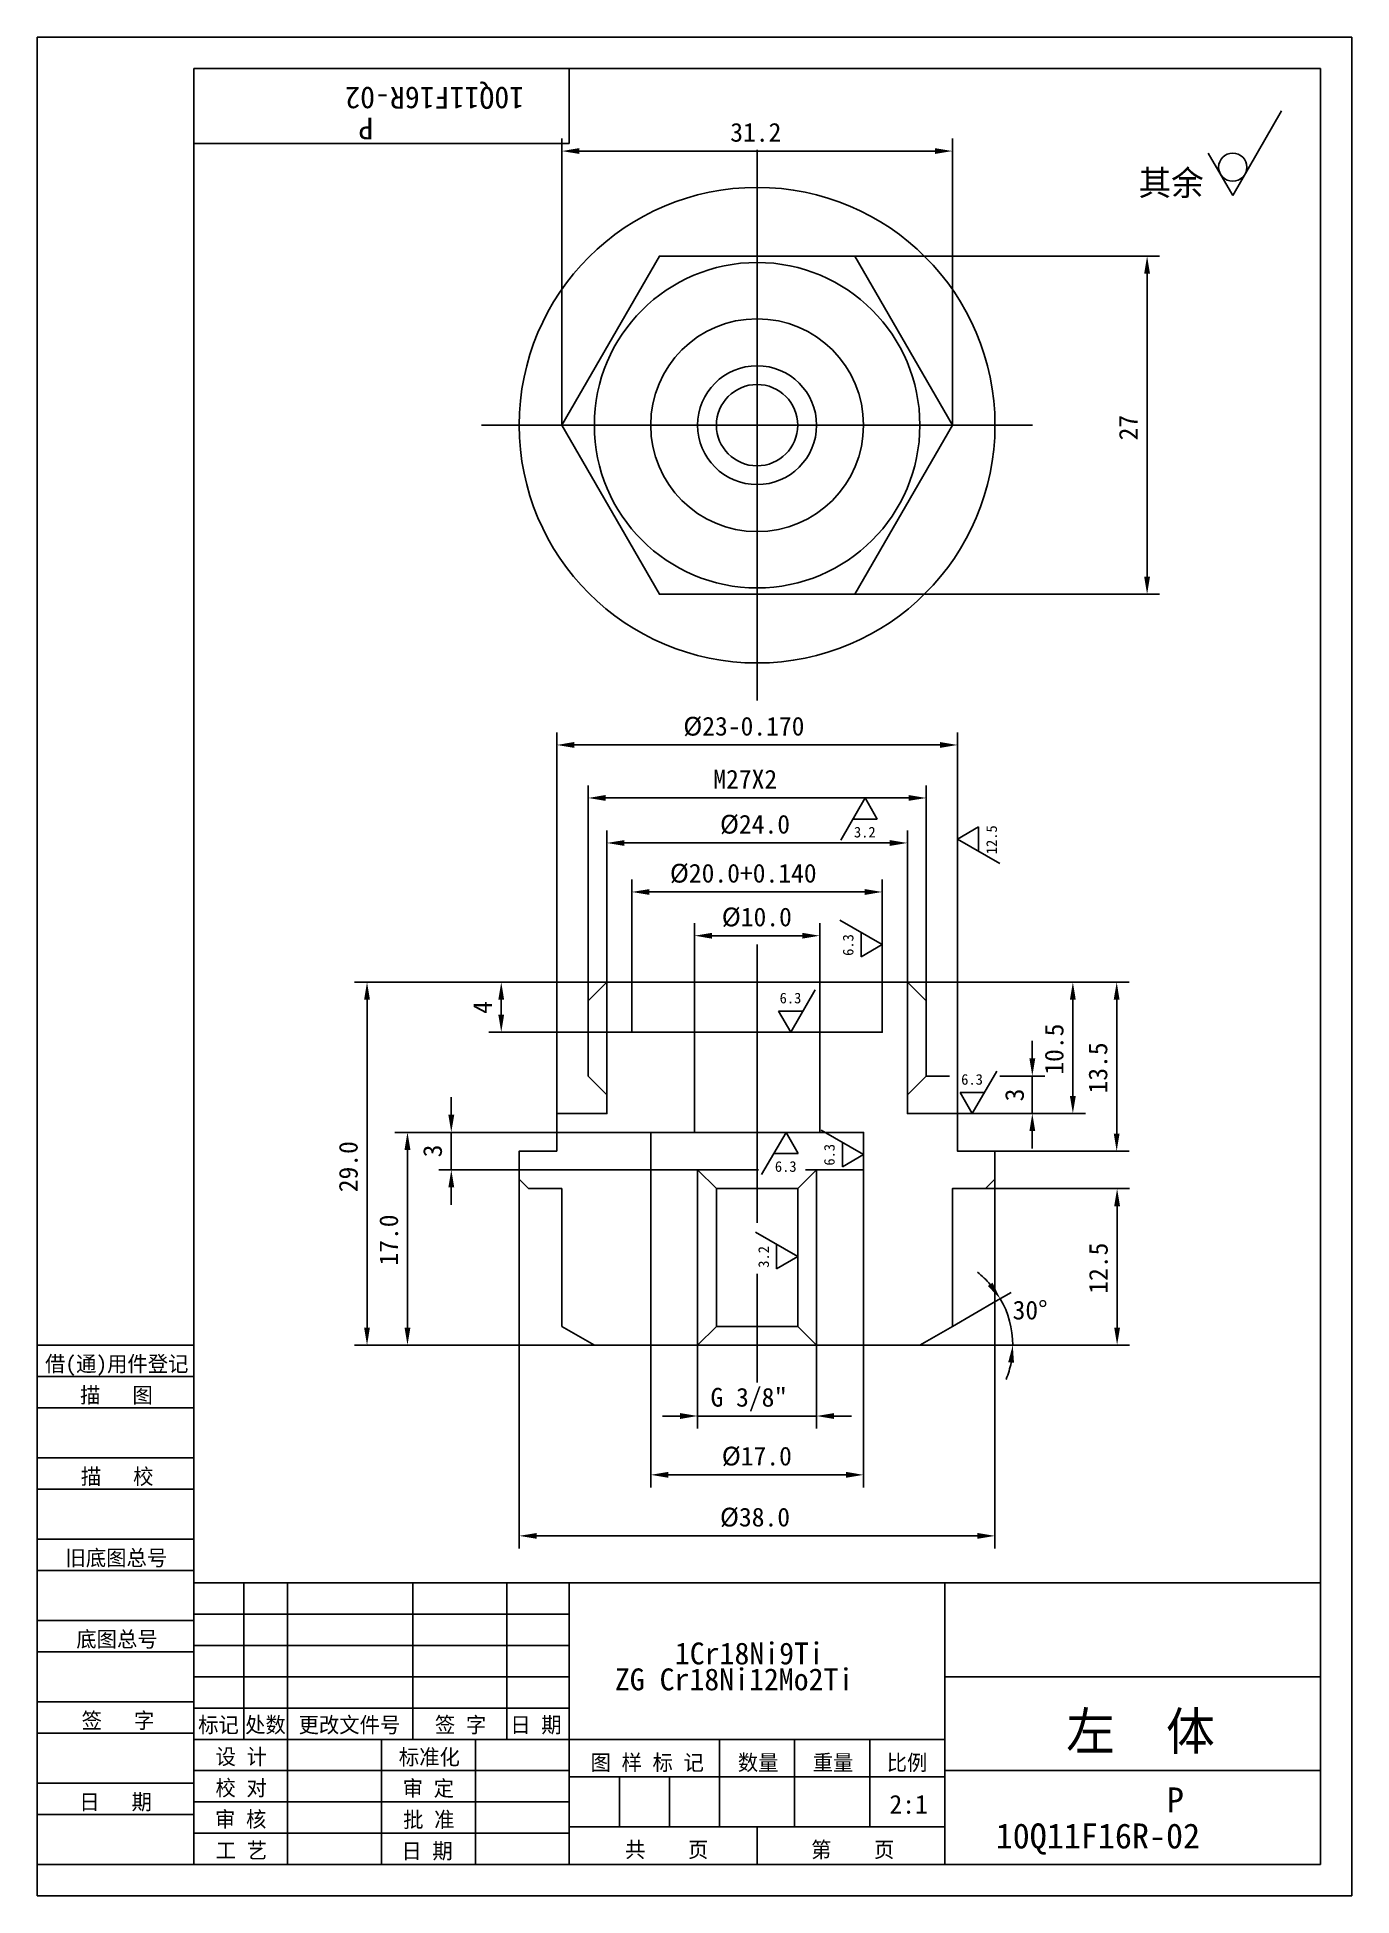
# Model space of a CAD drawing. Header units: metres. Extents: x 0 to 210, y 0 to 297.
import ezdxf

# ---------------------------------------------------------------- set-up
doc = ezdxf.new("R2010")
doc.units = ezdxf.units.M
for name, color, linetype in [('B', 3, 'Continuous'), ('C', 6, 'Continuous'), ('D', 1, 'Continuous'), ('FL', 5, 'Continuous'), ('HA', 5, 'Continuous'), ('T', 7, 'Continuous'), ('TL', 4, 'Continuous')]:
    doc.layers.add(name, color=color, linetype=linetype)

# ---------------------------------------------------------------- blocks, each defined once
blk = doc.blocks.new('TUKUN4')
at = {"layer": 'FL'}
for p, q in [((0, 297), (0, 0)), ((210, 297), (0, 297)), ((210, 0), (210, 297)), ((0, 78), (25, 78)), ((0, 70), (25, 70)), ((0, 65), (25, 65)), ((0, 57), (25, 57)), ((0, 52), (25, 52)), ((33, 25), (33, 50)), ((40, 5), (40, 50)), ((60, 25), (60, 50)), ((75, 25), (75, 50)), ((25, 45), (85, 45)), ((0, 44), (25, 44)), ((0, 39), (25, 39)), ((25, 40), (85, 40)), ((25, 35), (85, 35)), ((0, 31), (25, 31)), ((25, 30), (85, 30)), ((0, 26), (25, 26)), ((70, 5), (70, 25)), ((0, 18), (25, 18)), ((25, 20), (85, 20)), ((25, 15), (85, 15)), ((0, 13), (25, 13)), ((25, 10), (85, 10)), ((0, 0), (210, 0))]:
    blk.add_line(p, q, dxfattribs=at)
at = {"layer": 'TL'}
for p, q in [((25, 5), (25, 292)), ((205, 292), (25, 292)), ((85, 292), (85, 280)), ((205, 5), (205, 292)), ((85, 280), (25, 280)), ((0, 88), (25, 88)), ((0, 83), (25, 83)), ((205, 50), (25, 50)), ((85, 5), (85, 50)), ((145, 5), (145, 50)), ((205, 35), (145, 35)), ((145, 25), (25, 25)), ((55, 5), (55, 25)), ((109, 11), (109, 25)), ((121, 11), (121, 25)), ((133, 11), (133, 25)), ((85, 19), (145, 19)), ((93, 11), (93, 19)), ((101, 11), (101, 19)), ((205, 20), (145, 20)), ((145, 11), (85, 11)), ((115, 5), (115, 11)), ((0, 5), (205, 5))]:
    blk.add_line(p, q, dxfattribs=at)
at = {"layer": 'T'}
for s, p in [('借(通)用件登记', (1.26, 83.76)), ('描   图', (6.86, 78.76)), ('描   校', (6.98, 65.76)), ('旧底图总号', (4.52, 52.76)), ('底图总号', (6.25, 39.76)), ('签   字', (7.1, 26.76)), ('标记', (25.71, 26.07)), ('处数', (33.22, 26.07)), ('更改文件号', (41.75, 26.07)), ('签 字', (63.53, 26.07)), ('日 期', (75.57, 26.07)), ('设 计', (28.5, 20.99)), ('标准化', (57.77, 20.93)), ('图 样 标 记', (88.4, 20.04)), ('数量', (111.92, 20.04)), ('重量', (123.88, 20.04)), ('比例', (135.7, 20.04)), ('校 对', (28.48, 15.99)), ('审 定', (58.39, 15.93)), ('日   期', (6.72, 13.76)), ('审 核', (28.41, 10.99)), ('批 准', (58.46, 10.93)), ('共    页', (93.91, 6.13)), ('第    页', (123.62, 6.13)), ('工 艺', (28.52, 5.99)), ('日 期', (58.18, 5.93))]:
    blk.add_text(s, height=2.5, dxfattribs=at).set_placement(p)

msp = doc.modelspace()

# ---------------------------------------------------------------- linework, layer by layer
at = {"layer": 'B'}
msp.add_lwpolyline([(115, 252, 1), (115, 218, 1)], format="xyb", close=True, dxfattribs=at)
at = {"layer": 'C'}
for points in [[(115, 279), (115, 191)], [(71, 235), (159, 235)], [(115, 152), (115, 107.52)], [(115, 99.41), (115, 82)]]:
    msp.add_lwpolyline(points, dxfattribs=at)
at = {"layer": 'D'}
for p, q in [((198.78, 285.24), (190.98, 271.72)), ((83.8, 235), (83.8, 280.8)), ((146.2, 235), (146.2, 280.8)), ((86.6, 278.8), (143.4, 278.8)), ((190.98, 271.72), (187.07, 278.48)), ((130.6, 262.02), (179.3, 262.02)), ((177.3, 259.22), (177.3, 210.78)), ((130.6, 207.98), (179.3, 207.98)), ((83, 125), (83, 185.9)), ((147, 125), (147, 185.9)), ((85.8, 183.9), (144.2, 183.9)), ((88, 143), (88, 177.43)), ((90.8, 175.43), (139.2, 175.43)), ((128.35, 168.67), (132.25, 175.43)), ((132.25, 175.43), (134.2, 172.05)), ((142, 143), (142, 177.43)), ((91, 128), (91, 170.24)), ((134.2, 172.05), (130.3, 172.05)), ((139, 128), (139, 170.24)), ((147, 168.87), (150.38, 170.82)), ((150.38, 170.82), (150.38, 166.92)), ((93.8, 168.24), (136.2, 168.24)), ((153.76, 164.97), (147, 168.87)), ((95, 146), (95, 162.41)), ((97.8, 160.41), (132.2, 160.41)), ((135, 146), (135, 162.41)), ((105, 138), (105, 155.42)), ((125, 138), (125, 155.42)), ((128.24, 155.89), (135, 151.99)), ((107.8, 153.42), (122.2, 153.42)), ((131.62, 150.03), (131.62, 153.94)), ((135, 151.99), (131.62, 150.03)), ((72.13, 146), (50.69, 146)), ((91, 146), (72.13, 146)), ((139, 146), (167.44, 146)), ((139, 146), (174.44, 146)), ((52.69, 143.2), (52.69, 90.8)), ((74.13, 143.2), (74.13, 140.8)), ((124.28, 144.76), (120.38, 138)), ((165.44, 143.2), (165.44, 127.8)), ((172.44, 143.2), (172.44, 121.8)), ((120.38, 138), (118.42, 141.38)), ((118.42, 141.38), (122.33, 141.38)), ((95, 138), (72.13, 138)), ((158.96, 133.8), (158.96, 136.6)), ((142, 131), (145.74, 131)), ((153.28, 131.76), (149.38, 125)), ((153.79, 131), (160.96, 131)), ((158.96, 131), (158.96, 125)), ((149.38, 125), (147.43, 128.38)), ((147.43, 128.38), (151.33, 128.38)), ((66.15, 124.8), (66.15, 127.6)), ((147, 125), (167.44, 125)), ((158.12, 125), (156.12, 125)), ((158.96, 125), (156.96, 125)), ((98, 122), (57.15, 122)), ((98, 122), (64.15, 122)), ((66.15, 122), (66.15, 116)), ((115.71, 115.24), (119.62, 122)), ((119.62, 122), (121.57, 118.62)), ((125.24, 122.37), (132, 118.47)), ((158.96, 122.2), (158.96, 119.4)), ((59.15, 119.2), (59.15, 90.8)), ((128.62, 116.51), (128.62, 120.42)), ((153, 119), (174.44, 119)), ((98, 116), (64.15, 116)), ((98, 116), (98, 65.27)), ((121.57, 118.62), (117.67, 118.62)), ((132, 118.47), (128.62, 116.51)), ((132, 116), (132, 65.27)), ((66.15, 113.2), (66.15, 110.4)), ((77, 114.5), (77, 55.52)), ((151.5, 113), (174.51, 113)), ((153, 114.5), (153, 55.52)), ((172.51, 90.8), (172.51, 110.2)), ((114.74, 106.04), (121.5, 102.14)), ((118.12, 100.19), (118.12, 104.09)), ((121.5, 102.14), (118.12, 100.19)), ((153.13, 95), (155.59, 96.42)), ((146.2, 91), (153.13, 95)), ((89, 88), (50.69, 88)), ((89, 88), (57.15, 88)), ((105.5, 88), (105.5, 74.67)), ((124.5, 88), (124.5, 74.67)), ((141, 88), (174.51, 88)), ((102.7, 76.67), (99.9, 76.67)), ((105.5, 76.67), (124.5, 76.67)), ((127.3, 76.67), (130.1, 76.67)), ((100.8, 67.27), (129.2, 67.27)), ((79.8, 57.52), (150.2, 57.52))]:
    msp.add_line(p, q, dxfattribs=at)
msp.add_circle((190.98, 276.23), 2.25, dxfattribs=at)
for start, end in [(40.82, 51.65), (0, 30), (338.35, 349.18)]:
    msp.add_arc((141, 88), 14.84, start, end, dxfattribs=at)
for points in [[(86.6, 279.27), (86.6, 278.34), (83.8, 278.8)], [(143.4, 279.27), (143.4, 278.34), (146.2, 278.8)], [(176.83, 259.22), (177.76, 259.22), (177.3, 262.02)], [(176.83, 210.78), (177.76, 210.78), (177.3, 207.98)], [(85.8, 184.37), (85.8, 183.43), (83, 183.9)], [(144.2, 184.37), (144.2, 183.43), (147, 183.9)], [(90.8, 175.9), (90.8, 174.97), (88, 175.43)], [(139.2, 175.9), (139.2, 174.97), (142, 175.43)], [(93.8, 168.7), (93.8, 167.77), (91, 168.24)], [(136.2, 168.7), (136.2, 167.77), (139, 168.24)], [(97.8, 160.87), (97.8, 159.94), (95, 160.41)], [(132.2, 160.87), (132.2, 159.94), (135, 160.41)], [(107.8, 153.88), (107.8, 152.95), (105, 153.42)], [(122.2, 153.88), (122.2, 152.95), (125, 153.42)], [(52.22, 143.2), (53.15, 143.2), (52.69, 146)], [(73.66, 143.2), (74.59, 143.2), (74.13, 146)], [(164.97, 143.2), (165.9, 143.2), (165.44, 146)], [(171.97, 143.2), (172.9, 143.2), (172.44, 146)], [(73.66, 140.8), (74.59, 140.8), (74.13, 138)], [(158.5, 133.8), (159.43, 133.8), (158.96, 131)], [(164.97, 127.8), (165.9, 127.8), (165.44, 125)], [(65.68, 124.8), (66.62, 124.8), (66.15, 122)], [(158.5, 122.2), (159.43, 122.2), (158.96, 125)], [(58.68, 119.2), (59.62, 119.2), (59.15, 122)], [(171.97, 121.8), (172.9, 121.8), (172.44, 119)], [(65.68, 113.2), (66.62, 113.2), (66.15, 116)], [(172.04, 110.2), (172.97, 110.2), (172.51, 113)], [(152.61, 97.97), (151.85, 97.43), (153.85, 95.42)], [(52.22, 90.8), (53.15, 90.8), (52.69, 88)], [(58.68, 90.8), (59.62, 90.8), (59.15, 88)], [(172.04, 90.8), (172.97, 90.8), (172.51, 88)], [(155.11, 85.26), (156.04, 85.17), (155.84, 88)], [(102.7, 77.14), (102.7, 76.2), (105.5, 76.67)], [(127.3, 77.14), (127.3, 76.2), (124.5, 76.67)], [(100.8, 67.74), (100.8, 66.8), (98, 67.27)], [(129.2, 67.74), (129.2, 66.8), (132, 67.27)], [(79.8, 57.98), (79.8, 57.05), (77, 57.52)], [(150.2, 57.98), (150.2, 57.05), (153, 57.52)]]:
    msp.add_solid(points, dxfattribs=at)
at = {"layer": 'HA'}
for p, q in [((91, 146), (91, 131)), ((139, 146), (139, 131)), ((105.5, 116), (105.5, 88)), ((124.5, 116), (124.5, 88))]:
    msp.add_line(p, q, dxfattribs=at)
at = {"layer": 'TL'}
for p, q in [((135, 146), (95, 146)), ((105, 138), (135, 138)), ((105, 122), (125, 122)), ((105.5, 116), (115.25, 116)), ((122.72, 116), (124.5, 116)), ((108.5, 113), (121.5, 113)), ((108.5, 91), (121.5, 91)), ((105.5, 88), (124.5, 88))]:
    msp.add_line(p, q, dxfattribs=at)
for points in [[(115, 273, 1), (115, 197, 1)], [(115, 244.5, 1), (115, 225.5, 1)], [(115, 241.5, 1), (115, 228.5, 1)]]:
    msp.add_lwpolyline(points, format="xyb", close=True, dxfattribs=at)
msp.add_lwpolyline([(146.2, 235), (130.6, 262.02), (99.4, 262.02), (83.8, 235), (99.4, 207.98), (130.6, 207.98)], close=True, dxfattribs=at)
for points in [[(83.8, 107), (83.8, 91), (89, 88), (105.5, 88), (108.5, 91), (108.5, 113), (105.5, 116), (98, 116), (98, 122), (105, 122), (105, 138), (95, 138), (95, 146), (91, 146), (88, 143), (88, 131), (91, 128), (91, 125), (83, 125), (83, 119), (77, 119), (77, 115), (77, 114.5), (78.5, 113), (83.8, 113), (83.8, 105)], [(146.2, 107), (146.2, 91), (141, 88), (124.5, 88), (121.5, 91), (121.5, 113), (124.5, 116), (132, 116), (132, 122), (125, 122), (125, 138), (135, 138), (135, 146), (139, 146), (142, 143), (142, 131), (139, 128), (139, 125), (147, 125), (147, 119), (153, 119), (153, 115), (153, 114.5), (151.5, 113), (146.2, 113), (146.2, 105)]]:
    msp.add_lwpolyline(points, dxfattribs=at)
msp.add_circle((115, 235), 26, dxfattribs=at)

# ---------------------------------------------------------------- block references
at = {"layer": 'D'}
msp.add_blockref('TUKUN4', (0, 0), dxfattribs=at)

# ---------------------------------------------------------------- texts
for s, height, rotation, p in [('10Q11F16R-02', 3.5, 180, (77.78, 289.05)), ('P', 3.5, 180, (53.71, 284.15)), ('27', 3, 90, (175.8, 232.57)), ('12.5', 1.7, 90, (153.31, 166.44)), ('6.3', 1.7, 90, (130.39, 150.2)), ('4', 3, 90, (72.63, 140.93)), ('10.5', 3, 90, (163.94, 131.21)), ('13.5', 3, 90, (170.94, 128.21)), ('3', 3, 90, (157.61, 126.95)), ('29.0', 3, 90, (51.19, 112.43)), ('3', 3, 90, (64.65, 118)), ('6.3', 1.7, 90, (127.39, 116.68)), ('17.0', 3, 90, (57.65, 100.71)), ('12.5', 3, 90, (171.01, 96.21)), ('3.2', 1.7, 90, (116.89, 100.36))]:
    msp.add_text(s, height=height, rotation=rotation, dxfattribs=at).set_placement(p)
for s, height, p in [('31.2', 3, (110.71, 280.3)), ('其余', 4, (175.94, 271.72)), ('%%C23-0.170', 3, (103.21, 185.4)), ('M27X2', 3, (108, 176.93)), ('%%C24.0', 3, (109.07, 169.74)), ('3.2', 1.7, (130.47, 169.12)), ('%%C20.0+0.140', 3, (101.07, 161.91)), ('%%C10.0', 3, (109.36, 154.92)), ('6.3', 1.7, (118.6, 142.61)), ('6.3', 1.7, (147.6, 129.61)), ('6.3', 1.7, (117.84, 115.69)), ('30%%d', 3, (155.81, 92.1)), ('G 3/8"', 3, (107.56, 78.17)), ('%%C17.0', 3, (109.36, 68.77)), ('%%C38.0', 3, (109.07, 59.02)), ('1Cr18Ni9Ti', 3.5, (101.86, 36.98)), ('ZG Cr18Ni12Mo2Ti', 3.5, (92.28, 32.84)), ('左  体', 6, (164.36, 23.31)), ('2:1', 3, (136.14, 13.12)), ('P', 4, (180.45, 13.32)), ('10Q11F16R-02', 4, (153.11, 7.57))]:
    msp.add_text(s, height=height, dxfattribs=at).set_placement(p)

doc.saveas('drawing.dxf')
